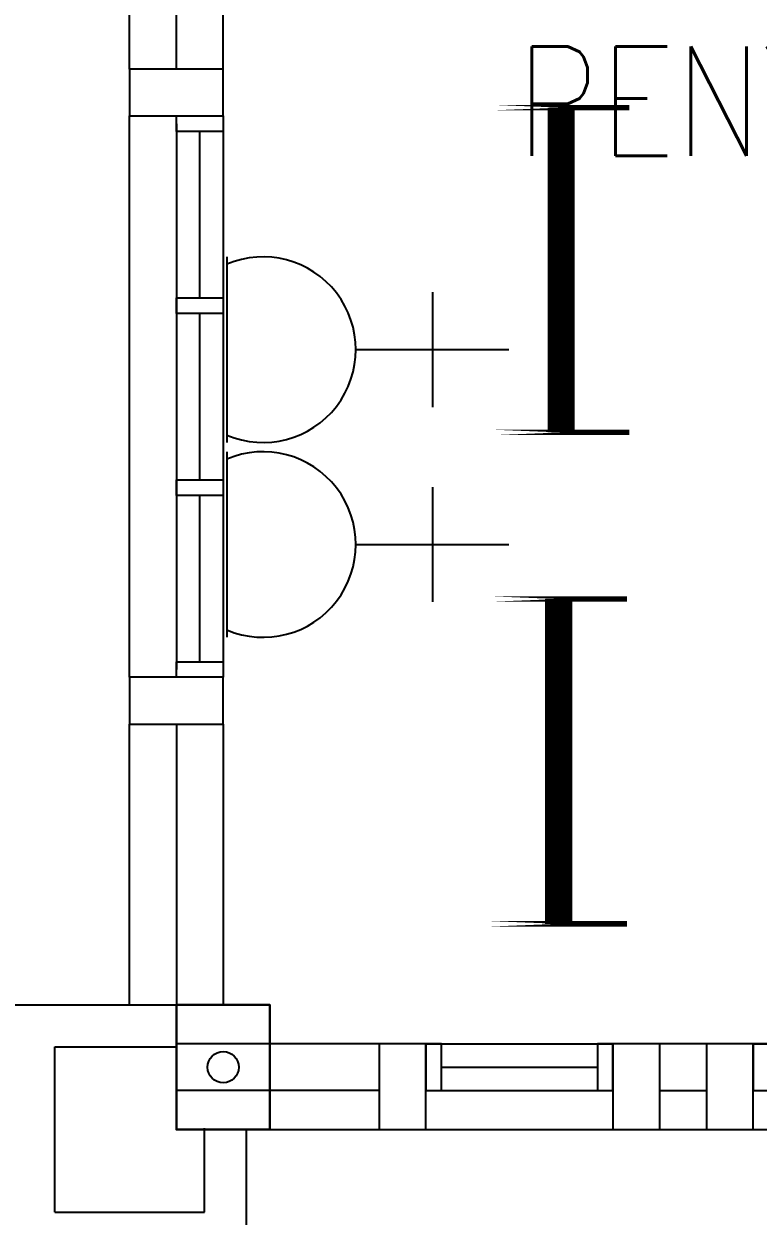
# Model space of a CAD drawing. Header units: inches. Extents: x 16928 to 514628, y -1471 to 241387.
# Drawn here: x 170891 to 173246, y 21038 to 24860 of the extents above; entities that cross this region are included whole.
import ezdxf
from ezdxf.enums import TextEntityAlignment as Align

# ---------------------------------------------------------------- set-up
doc = ezdxf.new("R2010")
doc.units = ezdxf.units.IN
doc.header["$MEASUREMENT"] = 0
doc.layers.add('COLUMN', color=8, linetype='Continuous', lineweight=30)
doc.layers.add('t3', color=8, linetype='Continuous', lineweight=25)
for name, color, linetype in [('DOWNPIPE', 8, 'Continuous'), ('ELECT', 6, 'Continuous'), ('FITTING', 8, 'Continuous'), ('LW', 2, 'Continuous'), ('TB', 8, 'Continuous'), ('WALL', 1, 'Continuous'), ('WIN', 9, 'Continuous')]:
    doc.layers.add(name, color=color, linetype=linetype)
doc.styles.add('LAILA', font='romans.shx', dxfattribs={"width": 0.85})

# ---------------------------------------------------------------- blocks, each defined once
blk = doc.blocks.new('AW30')
at = {"layer": 'WALL'}
for points in [[(-2473393.4, -914141.5), (-2473243.4, -914141.5), (-2473243.4, -913866.5), (-2473393.4, -913866.5)], [(-2472643.4, -914141.5), (-2472493.4, -914141.5), (-2472493.4, -913866.5), (-2472643.4, -913866.5)]]:
    blk.add_lwpolyline(points, close=True, dxfattribs=at)
at = {"layer": 'WIN', "color": 1}
for p, q in [((-2473243.4, -913866.5), (-2472643.4, -913866.5)), ((-2473193.4, -913941.5), (-2472693.4, -913941.5)), ((-2473218.4, -914016.5), (-2472643.4, -914016.5))]:
    blk.add_line(p, q, dxfattribs=at)
at = {"layer": 'WIN', "color": 2}
blk.add_line((-2473243.4, -914141.5), (-2472643.4, -914141.5), dxfattribs=at)
at = {"layer": 'WIN', "color": 1}
for points in [[(-2473243.4, -914016.5), (-2473193.4, -914016.5), (-2473193.4, -913866.5), (-2473243.4, -913866.5)], [(-2472693.4, -914016.5), (-2472643.4, -914016.5), (-2472643.4, -913866.5), (-2472693.4, -913866.5)]]:
    blk.add_lwpolyline(points, close=True, dxfattribs=at)
blk = doc.blocks.new('13A SSO 300mm')
at = {"layer": 'ELECT', "color": 6}
for p, q in [((0, 413.8), (0, 904.4)), ((-184, 659.1), (184, 659.1)), ((-297.4, 0), (297.4, 0))]:
    blk.add_line(p, q, dxfattribs=at)
blk.add_arc((0, 116.3), 297.4, 336.9763, 203.0237, dxfattribs=at)

msp = doc.modelspace()

# ---------------------------------------------------------------- linework, layer by layer
at = {"layer": 'COLUMN'}
msp.add_lwpolyline([(171380, 21715.4), (171680, 21715.4), (171680, 21315.4), (171380, 21315.4)], close=True, dxfattribs=at)
at = {"layer": 'DOWNPIPE'}
msp.add_circle((171530, 21515.4), 50, dxfattribs=at)
at = {"layer": 'FITTING', "color": 3, "const_width": 86.8}
for points in [[(172614.2, 23550.5), (172614.2, 24591.8)], [(172614.2, 23550.5), (172614.2, 24591.8)], [(172605.8, 21975.1), (172605.8, 23016.4)], [(172605.8, 21975.1), (172605.8, 23016.4)]]:
    msp.add_lwpolyline(points, dxfattribs=at)
at = {"layer": 'FITTING', "color": 3, "const_width": 17.4}
for points in [[(172395.5, 24591.8), (172832.9, 24591.8)], [(172395.5, 24591.8), (172832.9, 24591.8)], [(172395.5, 23550.5), (172832.9, 23550.5)], [(172395.5, 23550.5), (172832.9, 23550.5)], [(172387.1, 23016.4), (172824.5, 23016.4)], [(172387.1, 23016.4), (172824.5, 23016.4)], [(172387.1, 21975.1), (172824.5, 21975.1)], [(172387.1, 21975.1), (172824.5, 21975.1)]]:
    msp.add_lwpolyline(points, close=True, dxfattribs=at)
at = {"layer": 'LW'}
for p, q in [((171230, 24715.4), (171230, 25315.4)), ((171230, 22765.4), (171230, 24565.4)), ((171230, 21715.4), (171230, 22615.4))]:
    msp.add_line(p, q, dxfattribs=at)
at = {"layer": 'WALL'}
for p, q in [((171530, 24565.4), (171530, 25465.4)), ((171380, 24715.4), (171380, 25315.4)), ((171380, 22615.4), (171380, 21715.4)), ((171530, 22615.4), (171530, 21715.4)), ((170855, 21715.4), (171380, 21715.4)), ((170990, 21050.4), (170990, 21580.4)), ((170990, 21580.4), (171380, 21580.4)), ((172180, 21590.4), (171380, 21590.4)), ((173230, 21590.4), (172780, 21590.4)), ((172030, 21440.4), (171380, 21440.4)), ((172930, 21440.4), (173080, 21440.4)), ((171470, 21050.4), (171470, 21320.4)), ((171605, 20915.4), (171605, 21315.4)), ((170990, 21050.4), (171470, 21050.4))]:
    msp.add_line(p, q, dxfattribs=at)
for points in [[(171530, 24565.4), (171530, 24715.4), (171230, 24715.4), (171230, 24565.4)], [(171530, 22615.4), (171530, 22765.4), (171230, 22765.4), (171230, 22615.4)]]:
    msp.add_lwpolyline(points, close=True, dxfattribs=at)
at = {"layer": 'WIN'}
for p, q in [((171530, 24565.4), (171530, 22765.4)), ((171380, 24540.4), (171380, 22790.4)), ((171455, 23982.1), (171455, 24515.4)), ((171455, 23398.8), (171455, 23932.1)), ((171455, 22815.4), (171455, 23348.8)), ((171605, 21315.4), (174405, 21315.4))]:
    msp.add_line(p, q, dxfattribs=at)
for points in [[(171380, 24515.4), (171380, 24565.4), (171530, 24565.4), (171530, 24515.4)], [(171380, 23932.1), (171380, 23982.1), (171530, 23982.1), (171530, 23932.1)], [(171380, 23348.8), (171380, 23398.8), (171530, 23398.8), (171530, 23348.8)], [(171380, 22765.4), (171380, 22815.4), (171530, 22815.4), (171530, 22765.4)]]:
    msp.add_lwpolyline(points, close=True, dxfattribs=at)

# ---------------------------------------------------------------- block references
at = {"layer": 'TB', "color": 6, "linetype": 'Continuous', "rotation": 270}
for p in [(171541.6, 23815.9), (171541.6, 23191.1)]:
    msp.add_blockref('13A SSO 300mm', p, dxfattribs=at)
at = {"layer": 'WIN'}
for p in [(2645423.4, 935456.9), (2646473.4, 935456.9)]:
    msp.add_blockref('AW30', p, dxfattribs=at)

# ---------------------------------------------------------------- texts
at = {"layer": 't3', "style": 'LAILA', "width": 0.85}
msp.add_text('PENYELARAS', height=350, dxfattribs=at).set_placement((172469.1, 24787.6), align=Align.TOP_LEFT)

doc.saveas('drawing.dxf')
